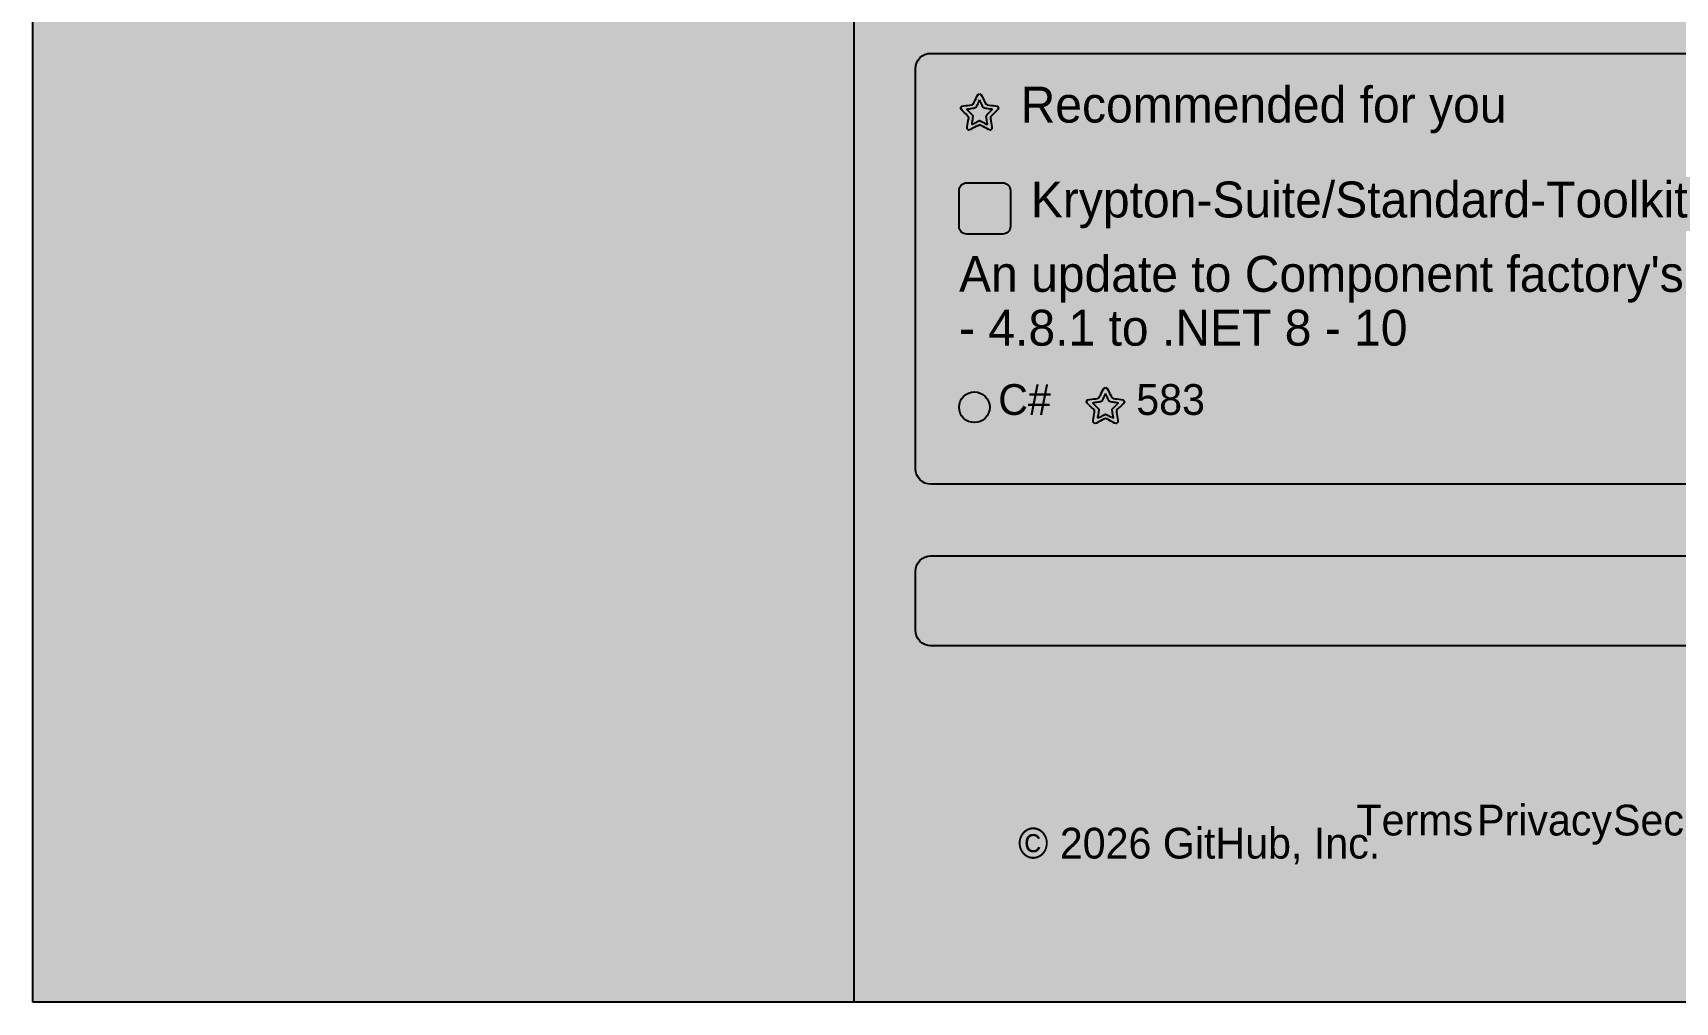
# Model space of a CAD drawing. Extents: x 0 to 2255, y 1 to 8699.
# Drawn here: x 0 to 640, y 1 to 379 of the extents above; entities that cross this region are included whole.
import ezdxf

# ---------------------------------------------------------------- set-up
doc = ezdxf.new("R2010")
doc.units = 0

msp = doc.modelspace()

# ---------------------------------------------------------------- hatches: boundary and pattern name
at = {"true_color": 0x0d1117}
for points in [[(0, 8699), (1280, 8699), (1280, 0.77), (0, 0.77)], [(0, 8635), (1280, 8635), (1280, 0.77), (0, 0.77)], [(0, 8635), (320, 8635), (320, 0.77), (0, 0.77)], [(350, 370.77), (998.03, 370.77), (998.03, 370.77), (999.2, 370.65), (1000.33, 370.31), (1001.37, 369.76), (1002.28, 369.01), (1003.02, 368.1), (1003.58, 367.06), (1003.92, 365.94), (1004.03, 364.77), (1004.03, 208.77), (1004.03, 208.77), (1003.92, 207.6), (1003.58, 206.47), (1003.02, 205.43), (1002.28, 204.52), (1001.37, 203.78), (1000.33, 203.22), (999.2, 202.88), (998.03, 202.77), (350, 202.77), (350, 202.77), (348.83, 202.88), (347.7, 203.22), (346.67, 203.78), (345.76, 204.52), (345.01, 205.43), (344.46, 206.47), (344.12, 207.6), (344, 208.77), (344, 364.77), (344, 364.77), (344.12, 365.94), (344.46, 367.06), (345.01, 368.1), (345.76, 369.01), (346.67, 369.76), (347.7, 370.31), (348.83, 370.65), (350, 370.77)]]:
    msp.add_hatch(color=256, dxfattribs=at).paths.add_polyline_path(points, flags=0)
at = {"true_color": 0x010409}
for points in [[(0, 8635), (1280, 8635), (1280, 0.77), (0, 0.77)], [(350, 174.77), (998.03, 174.77), (998.03, 174.77), (999.2, 174.65), (1000.33, 174.31), (1001.37, 173.76), (1002.28, 173.01), (1003.02, 172.1), (1003.58, 171.06), (1003.92, 169.94), (1004.03, 168.77), (1004.03, 145.77), (1004.03, 145.77), (1003.92, 144.6), (1003.58, 143.47), (1003.02, 142.43), (1002.28, 141.52), (1001.37, 140.78), (1000.33, 140.22), (999.2, 139.88), (998.03, 139.77), (350, 139.77), (350, 139.77), (348.83, 139.88), (347.7, 140.22), (346.67, 140.78), (345.76, 141.52), (345.01, 142.43), (344.46, 143.47), (344.12, 144.6), (344, 145.77), (344, 168.77), (344, 168.77), (344.12, 169.94), (344.46, 171.06), (345.01, 172.1), (345.76, 173.01), (346.67, 173.76), (347.7, 174.31), (348.83, 174.65), (350, 174.77)]]:
    msp.add_hatch(color=256, dxfattribs=at).paths.add_polyline_path(points, flags=0)
at = {"true_color": 0x9198a1}
h = msp.add_hatch(color=256, dxfattribs=at)
h.paths.add_polyline_path([(369, 355.02), (369.65, 354.63), (370.01, 353.92), (370.36, 353.21), (370.71, 352.49), (371.06, 351.78), (371.41, 351.07), (372.03, 350.71), (372.81, 350.6), (373.6, 350.49), (374.39, 350.37), (375.17, 350.26), (375.96, 350.12), (376.4, 349.51), (376.09, 348.81), (375.53, 348.25), (374.96, 347.7), (374.39, 347.14), (373.82, 346.59), (373.25, 346.03), (373.24, 345.3), (373.38, 344.51), (373.51, 343.73), (373.65, 342.94), (373.78, 342.16), (373.83, 341.38), (373.26, 340.87), (372.52, 341.07), (371.81, 341.44), (371.11, 341.81), (370.41, 342.18), (369.7, 342.55), (369, 342.92), (368.29, 342.55), (367.59, 342.18), (366.89, 341.81), (366.18, 341.44), (365.48, 341.07), (364.73, 340.87), (364.17, 341.38), (364.22, 342.16), (364.36, 342.95), (364.49, 343.73), (364.62, 344.52), (364.76, 345.3), (364.75, 346.04), (364.18, 346.59), (363.61, 347.15), (363.04, 347.7), (362.47, 348.26), (361.9, 348.81), (361.6, 349.51), (362.04, 350.12), (362.83, 350.26), (363.61, 350.37), (364.4, 350.49), (365.19, 350.6), (365.97, 350.72), (366.58, 351.07), (366.94, 351.78), (367.29, 352.5), (367.64, 353.21), (367.99, 353.92), (368.35, 354.63), (369, 355.02)], flags=0)
h.paths.add_polyline_path([(369, 352.57), (368.76, 352.08), (368.52, 351.59), (368.28, 351.1), (368.03, 350.61), (367.79, 350.13), (367.54, 349.64), (367.08, 349.36), (366.54, 349.28), (366, 349.2), (365.47, 349.13), (364.93, 349.05), (364.39, 348.97), (364.03, 348.83), (364.42, 348.45), (364.81, 348.07), (365.2, 347.69), (365.6, 347.31), (365.99, 346.93), (366.34, 346.52), (366.4, 345.99), (366.31, 345.45), (366.21, 344.91), (366.12, 344.37), (366.03, 343.83), (365.94, 343.3), (366.08, 343.08), (366.56, 343.33), (367.04, 343.58), (367.52, 343.84), (368.01, 344.09), (368.49, 344.35), (369, 344.52), (369.51, 344.35), (369.99, 344.09), (370.48, 343.84), (370.96, 343.58), (371.44, 343.33), (371.93, 343.08), (372.06, 343.3), (371.97, 343.84), (371.88, 344.37), (371.79, 344.91), (371.69, 345.45), (371.6, 345.99), (371.66, 346.52), (372.01, 346.93), (372.4, 347.31), (372.8, 347.69), (373.19, 348.07), (373.58, 348.45), (373.97, 348.83), (373.61, 348.97), (373.07, 349.05), (372.53, 349.13), (371.99, 349.2), (371.45, 349.28), (370.91, 349.36), (370.46, 349.64), (370.21, 350.13), (369.97, 350.62), (369.72, 351.11), (369.48, 351.59), (369.24, 352.08), (369, 352.57)], flags=0)
at = {"true_color": 0xffffff}
msp.add_hatch(color=256, dxfattribs=at).paths.add_polyline_path([(364, 320.27), (378, 320.27), (378, 320.27), (378.59, 320.21), (379.15, 320.04), (379.67, 319.76), (380.12, 319.39), (380.49, 318.93), (380.77, 318.41), (380.94, 317.85), (381, 317.27), (381, 303.27), (381, 303.27), (380.94, 302.68), (380.77, 302.12), (380.49, 301.6), (380.12, 301.15), (379.67, 300.77), (379.15, 300.49), (378.59, 300.32), (378, 300.27), (364, 300.27), (364, 300.27), (363.41, 300.32), (362.85, 300.49), (362.33, 300.77), (361.88, 301.15), (361.51, 301.6), (361.23, 302.12), (361.06, 302.68), (361, 303.27), (361, 317.27), (361, 317.27), (361.06, 317.85), (361.23, 318.41), (361.51, 318.93), (361.88, 319.39), (362.33, 319.76), (362.85, 320.04), (363.41, 320.21), (364, 320.27)], flags=0)
at = {"true_color": 0x178600}
msp.add_hatch(color=256, dxfattribs=at).paths.add_polyline_path([(367, 238.77), (367, 238.77), (367, 238.77), (368.17, 238.65), (369.3, 238.31), (370.33, 237.76), (371.24, 237.01), (371.99, 236.1), (372.54, 235.06), (372.88, 233.94), (373, 232.77), (373, 232.77), (373, 232.77), (372.88, 231.6), (372.54, 230.47), (371.99, 229.43), (371.24, 228.52), (370.33, 227.78), (369.3, 227.22), (368.17, 226.88), (367, 226.77), (367, 226.77), (367, 226.77), (365.83, 226.88), (364.7, 227.22), (363.67, 227.78), (362.76, 228.52), (362.01, 229.43), (361.46, 230.47), (361.12, 231.6), (361, 232.77), (361, 232.77), (361, 232.77), (361.12, 233.94), (361.46, 235.06), (362.01, 236.1), (362.76, 237.01), (363.67, 237.76), (364.7, 238.31), (365.83, 238.65), (367, 238.77)], flags=0)
at = {"true_color": 0x9198a1}
h = msp.add_hatch(color=256, dxfattribs=at)
h.paths.add_polyline_path([(418.08, 240.52), (418.74, 240.13), (419.09, 239.42), (419.44, 238.71), (419.79, 237.99), (420.15, 237.28), (420.5, 236.57), (421.11, 236.21), (421.9, 236.1), (422.68, 235.99), (423.47, 235.87), (424.26, 235.76), (425.04, 235.62), (425.49, 235.01), (425.18, 234.31), (424.61, 233.75), (424.04, 233.2), (423.47, 232.64), (422.9, 232.09), (422.33, 231.53), (422.33, 230.8), (422.46, 230.01), (422.59, 229.23), (422.73, 228.44), (422.86, 227.66), (422.91, 226.88), (422.35, 226.37), (421.6, 226.57), (420.9, 226.94), (420.19, 227.31), (419.49, 227.68), (418.78, 228.05), (418.08, 228.42), (417.38, 228.05), (416.67, 227.68), (415.97, 227.31), (415.27, 226.94), (414.56, 226.57), (413.81, 226.37), (413.25, 226.88), (413.3, 227.66), (413.44, 228.45), (413.57, 229.23), (413.71, 230.02), (413.84, 230.8), (413.83, 231.54), (413.26, 232.09), (412.69, 232.65), (412.12, 233.2), (411.56, 233.76), (410.99, 234.31), (410.68, 235.01), (411.13, 235.62), (411.91, 235.76), (412.7, 235.87), (413.48, 235.99), (414.27, 236.1), (415.06, 236.22), (415.67, 236.57), (416.02, 237.28), (416.37, 238), (416.72, 238.71), (417.08, 239.42), (417.43, 240.13), (418.08, 240.52)], flags=0)
h.paths.add_polyline_path([(418.08, 238.07), (417.84, 237.58), (417.6, 237.09), (417.36, 236.6), (417.12, 236.11), (416.88, 235.63), (416.62, 235.14), (416.17, 234.86), (415.63, 234.78), (415.09, 234.7), (414.55, 234.63), (414.01, 234.55), (413.47, 234.47), (413.12, 234.33), (413.51, 233.95), (413.9, 233.57), (414.29, 233.19), (414.68, 232.81), (415.07, 232.43), (415.43, 232.02), (415.48, 231.49), (415.39, 230.95), (415.3, 230.41), (415.2, 229.87), (415.11, 229.33), (415.02, 228.8), (415.16, 228.58), (415.64, 228.83), (416.13, 229.08), (416.61, 229.34), (417.09, 229.59), (417.57, 229.85), (418.08, 230.02), (418.59, 229.85), (419.08, 229.59), (419.56, 229.34), (420.04, 229.08), (420.53, 228.83), (421.01, 228.58), (421.15, 228.8), (421.05, 229.34), (420.96, 229.87), (420.87, 230.41), (420.78, 230.95), (420.68, 231.49), (420.74, 232.02), (421.1, 232.43), (421.49, 232.81), (421.88, 233.19), (422.27, 233.57), (422.66, 233.95), (423.05, 234.33), (422.7, 234.47), (422.16, 234.55), (421.62, 234.63), (421.08, 234.7), (420.54, 234.78), (420, 234.86), (419.54, 235.14), (419.29, 235.63), (419.05, 236.12), (418.81, 236.61), (418.57, 237.09), (418.32, 237.58), (418.08, 238.07)], flags=0)

# ---------------------------------------------------------------- linework, layer by layer
at = {"true_color": 0x0d1117}
for points in [[(0, 8699), (1280, 8699), (1280, 0.77), (0, 0.77)], [(0, 8635), (1280, 8635), (1280, 0.77), (0, 0.77)], [(0, 8635), (320, 8635), (320, 0.77), (0, 0.77)]]:
    msp.add_lwpolyline(points, close=True, dxfattribs=at)
at = {"true_color": 0x010409}
for points in [[(0, 8635), (1280, 8635), (1280, 0.77), (0, 0.77)], [(364, 320.27), (378, 320.27), (378, 320.27), (378.59, 320.21), (379.15, 320.04), (379.67, 319.76), (380.12, 319.39), (380.49, 318.93), (380.77, 318.41), (380.94, 317.85), (381, 317.27), (381, 303.27), (381, 303.27), (380.94, 302.68), (380.77, 302.12), (380.49, 301.6), (380.12, 301.15), (379.67, 300.77), (379.15, 300.49), (378.59, 300.32), (378, 300.27), (364, 300.27), (364, 300.27), (363.41, 300.32), (362.85, 300.49), (362.33, 300.77), (361.88, 301.15), (361.51, 301.6), (361.23, 302.12), (361.06, 302.68), (361, 303.27), (361, 317.27), (361, 317.27), (361.06, 317.85), (361.23, 318.41), (361.51, 318.93), (361.88, 319.39), (362.33, 319.76), (362.85, 320.04), (363.41, 320.21), (364, 320.27)]]:
    msp.add_lwpolyline(points, close=True, dxfattribs=at)
at = {"true_color": 0x3d444d}
for points in [[(998.03, 202.77), (350, 202.77), (350, 202.77), (348.83, 202.88), (347.7, 203.22), (346.67, 203.78), (345.76, 204.52), (345.01, 205.43), (344.46, 206.47), (344.12, 207.6), (344, 208.77), (344, 364.77), (344, 364.77), (344.12, 365.94), (344.46, 367.06), (345.01, 368.1), (345.76, 369.01), (346.67, 369.76), (347.7, 370.31), (348.83, 370.65), (350, 370.77), (350, 370.77), (998.03, 370.77)], [(998.03, 139.77), (350, 139.77), (350, 139.77), (348.83, 139.88), (347.7, 140.22), (346.67, 140.78), (345.76, 141.52), (345.01, 142.43), (344.46, 143.47), (344.12, 144.6), (344, 145.77), (344, 168.77), (344, 168.77), (344.12, 169.94), (344.46, 171.06), (345.01, 172.1), (345.76, 173.01), (346.67, 173.76), (347.7, 174.31), (348.83, 174.65), (350, 174.77), (350, 174.77), (998.03, 174.77)]]:
    msp.add_lwpolyline(points, dxfattribs=at)
at = {"true_color": 0x9198a1}
for points in [[(369, 355.02), (369.65, 354.63), (370.01, 353.92), (370.36, 353.21), (370.71, 352.49), (371.06, 351.78), (371.41, 351.07), (372.03, 350.71), (372.81, 350.6), (373.6, 350.49), (374.39, 350.37), (375.17, 350.26), (375.96, 350.12), (376.4, 349.51), (376.09, 348.81), (375.53, 348.25), (374.96, 347.7), (374.39, 347.14), (373.82, 346.59), (373.25, 346.03), (373.24, 345.3), (373.38, 344.51), (373.51, 343.73), (373.65, 342.94), (373.78, 342.16), (373.83, 341.38), (373.26, 340.87), (372.52, 341.07), (371.81, 341.44), (371.11, 341.81), (370.41, 342.18), (369.7, 342.55), (369, 342.92), (368.29, 342.55), (367.59, 342.18), (366.89, 341.81), (366.18, 341.44), (365.48, 341.07), (364.73, 340.87), (364.17, 341.38), (364.22, 342.16), (364.36, 342.95), (364.49, 343.73), (364.62, 344.52), (364.76, 345.3), (364.75, 346.04), (364.18, 346.59), (363.61, 347.15), (363.04, 347.7), (362.47, 348.26), (361.9, 348.81), (361.6, 349.51), (362.04, 350.12), (362.83, 350.26), (363.61, 350.37), (364.4, 350.49), (365.19, 350.6), (365.97, 350.72), (366.58, 351.07), (366.94, 351.78), (367.29, 352.5), (367.64, 353.21), (367.99, 353.92), (368.35, 354.63), (369, 355.02)], [(369, 352.57), (368.76, 352.08), (368.52, 351.59), (368.28, 351.1), (368.03, 350.61), (367.79, 350.13), (367.54, 349.64), (367.08, 349.36), (366.54, 349.28), (366, 349.2), (365.47, 349.13), (364.93, 349.05), (364.39, 348.97), (364.03, 348.83), (364.42, 348.45), (364.81, 348.07), (365.2, 347.69), (365.6, 347.31), (365.99, 346.93), (366.34, 346.52), (366.4, 345.99), (366.31, 345.45), (366.21, 344.91), (366.12, 344.37), (366.03, 343.83), (365.94, 343.3), (366.08, 343.08), (366.56, 343.33), (367.04, 343.58), (367.52, 343.84), (368.01, 344.09), (368.49, 344.35), (369, 344.52), (369.51, 344.35), (369.99, 344.09), (370.48, 343.84), (370.96, 343.58), (371.44, 343.33), (371.93, 343.08), (372.06, 343.3), (371.97, 343.84), (371.88, 344.37), (371.79, 344.91), (371.69, 345.45), (371.6, 345.99), (371.66, 346.52), (372.01, 346.93), (372.4, 347.31), (372.8, 347.69), (373.19, 348.07), (373.58, 348.45), (373.97, 348.83), (373.61, 348.97), (373.07, 349.05), (372.53, 349.13), (371.99, 349.2), (371.45, 349.28), (370.91, 349.36), (370.46, 349.64), (370.21, 350.13), (369.97, 350.62), (369.72, 351.11), (369.48, 351.59), (369.24, 352.08), (369, 352.57)], [(418.08, 240.52), (418.74, 240.13), (419.09, 239.42), (419.44, 238.71), (419.79, 237.99), (420.15, 237.28), (420.5, 236.57), (421.11, 236.21), (421.9, 236.1), (422.68, 235.99), (423.47, 235.87), (424.26, 235.76), (425.04, 235.62), (425.49, 235.01), (425.18, 234.31), (424.61, 233.75), (424.04, 233.2), (423.47, 232.64), (422.9, 232.09), (422.33, 231.53), (422.33, 230.8), (422.46, 230.01), (422.59, 229.23), (422.73, 228.44), (422.86, 227.66), (422.91, 226.88), (422.35, 226.37), (421.6, 226.57), (420.9, 226.94), (420.19, 227.31), (419.49, 227.68), (418.78, 228.05), (418.08, 228.42), (417.38, 228.05), (416.67, 227.68), (415.97, 227.31), (415.27, 226.94), (414.56, 226.57), (413.81, 226.37), (413.25, 226.88), (413.3, 227.66), (413.44, 228.45), (413.57, 229.23), (413.71, 230.02), (413.84, 230.8), (413.83, 231.54), (413.26, 232.09), (412.69, 232.65), (412.12, 233.2), (411.56, 233.76), (410.99, 234.31), (410.68, 235.01), (411.13, 235.62), (411.91, 235.76), (412.7, 235.87), (413.48, 235.99), (414.27, 236.1), (415.06, 236.22), (415.67, 236.57), (416.02, 237.28), (416.37, 238), (416.72, 238.71), (417.08, 239.42), (417.43, 240.13), (418.08, 240.52)], [(418.08, 238.07), (417.84, 237.58), (417.6, 237.09), (417.36, 236.6), (417.12, 236.11), (416.88, 235.63), (416.62, 235.14), (416.17, 234.86), (415.63, 234.78), (415.09, 234.7), (414.55, 234.63), (414.01, 234.55), (413.47, 234.47), (413.12, 234.33), (413.51, 233.95), (413.9, 233.57), (414.29, 233.19), (414.68, 232.81), (415.07, 232.43), (415.43, 232.02), (415.48, 231.49), (415.39, 230.95), (415.3, 230.41), (415.2, 229.87), (415.11, 229.33), (415.02, 228.8), (415.16, 228.58), (415.64, 228.83), (416.13, 229.08), (416.61, 229.34), (417.09, 229.59), (417.57, 229.85), (418.08, 230.02), (418.59, 229.85), (419.08, 229.59), (419.56, 229.34), (420.04, 229.08), (420.53, 228.83), (421.01, 228.58), (421.15, 228.8), (421.05, 229.34), (420.96, 229.87), (420.87, 230.41), (420.78, 230.95), (420.68, 231.49), (420.74, 232.02), (421.1, 232.43), (421.49, 232.81), (421.88, 233.19), (422.27, 233.57), (422.66, 233.95), (423.05, 234.33), (422.7, 234.47), (422.16, 234.55), (421.62, 234.63), (421.08, 234.7), (420.54, 234.78), (420, 234.86), (419.54, 235.14), (419.29, 235.63), (419.05, 236.12), (418.81, 236.61), (418.57, 237.09), (418.32, 237.58), (418.08, 238.07)]]:
    msp.add_lwpolyline(points, close=True, dxfattribs=at)
at = {"true_color": 0xffffff}
msp.add_lwpolyline([(367, 238.77), (367, 238.77), (367, 238.77), (368.17, 238.65), (369.3, 238.31), (370.33, 237.76), (371.24, 237.01), (371.99, 236.1), (372.54, 235.06), (372.88, 233.94), (373, 232.77), (373, 232.77), (373, 232.77), (372.88, 231.6), (372.54, 230.47), (371.99, 229.43), (371.24, 228.52), (370.33, 227.78), (369.3, 227.22), (368.17, 226.88), (367, 226.77), (367, 226.77), (367, 226.77), (365.83, 226.88), (364.7, 227.22), (363.67, 227.78), (362.76, 228.52), (362.01, 229.43), (361.46, 230.47), (361.12, 231.6), (361, 232.77), (361, 232.77), (361, 232.77), (361.12, 233.94), (361.46, 235.06), (362.01, 236.1), (362.76, 237.01), (363.67, 237.76), (364.7, 238.31), (365.83, 238.65), (367, 238.77)], close=True, dxfattribs=at)

# ---------------------------------------------------------------- texts
at = {"true_color": 0x9198a1}
for s, height, p in [('Recommended for you', 14, (385, 343.77)), ('C#', 12, (376.28, 229.77)), ('583', 12, (430.08, 229.77)), ('Terms', 12, (515.92, 65.77)), ('Privacy', 12, (562.92, 65.77)), ('Security', 12, (615.9, 65.77)), ('© 2026 GitHub, Inc.', 12, (384, 56.77))]:
    msp.add_text(s, height=height, dxfattribs=at).set_placement(p)
at = {"true_color": 0xf0f6fc}
for s, p in [('Krypton-Suite/Standard-Toolkit', (389, 306.77)), ("An update to Component factory's krypton toolkit to support .NET Framework 4.6.2", (361, 277.77)), ('- 4.8.1 to .NET 8 - 10', (361, 256.77))]:
    msp.add_text(s, height=14, dxfattribs=at).set_placement(p)

doc.saveas('drawing.dxf')
